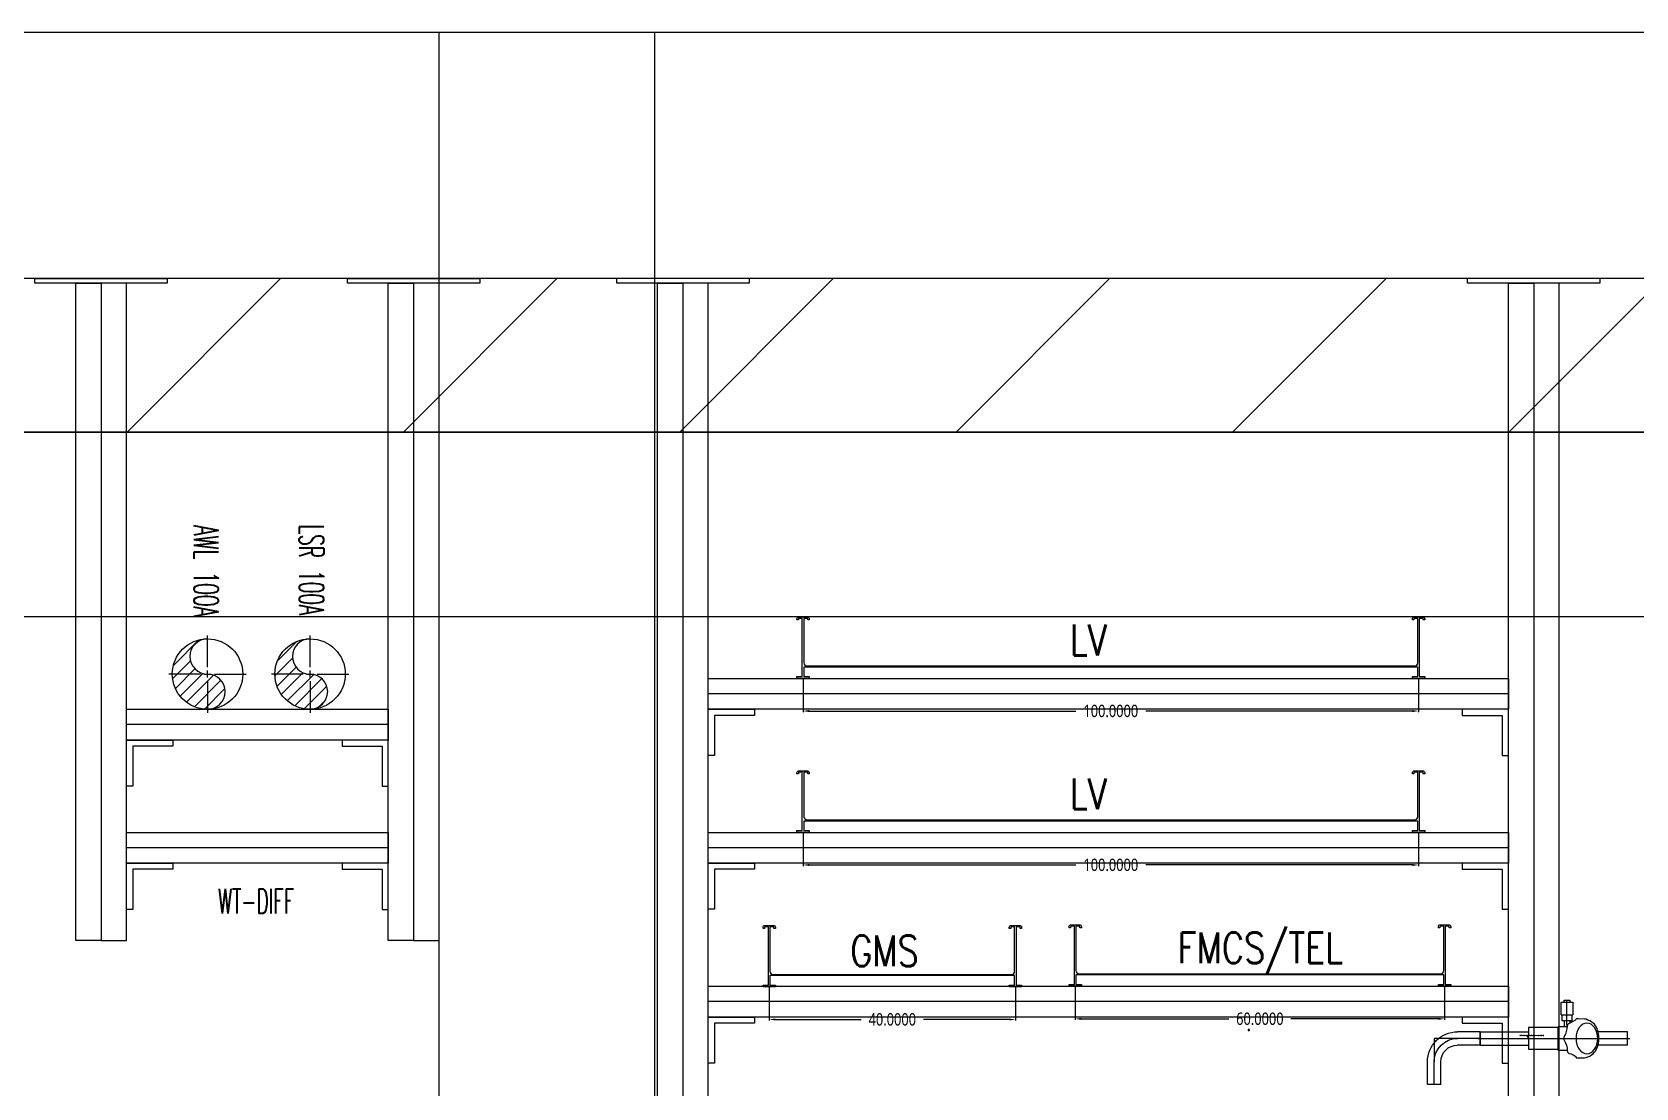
# Model space of a CAD drawing. Extents: x -3080 to 28500, y -1326 to 31609.
# Drawn here: x 21196.4 to 21457, y 26414.3 to 26585.8 of the extents above; entities that cross this region are included whole.
import ezdxf
from ezdxf.enums import TextEntityAlignment as Align
from ezdxf.xclip import XClip

# ---------------------------------------------------------------- set-up
doc = ezdxf.new("R2010")
doc.units = 0
doc.header["$LTSCALE"] = 100
doc.header["$XCLIPFRAME"] = 2
doc.linetypes.add('188K-SM-07-F10-MECH-CR PIPE-Y2257103$0$CENTER', pattern=[2, 1.25, -0.25, 0.25, -0.25])
for name, color, linetype in [('0-xref', 8, 'Continuous'), ('188K-SM-07-F10-MECH-CR PIPE-Y2257103$0$0-AP7P1-SM-08-BG_CDA', 6, 'Continuous'), ('188K-SM-07-F10-MECH-CR PIPE-Y2257103$0$0-FIRE', 1, 'Continuous'), ('188K-SM-07-F10-MECH-CR PIPE-Y2257103$0$0-hookupzoom', 4, 'Continuous'), ('188K-SM-07-F10-MECH-CR PIPE-Y2257103$0$0-LV', 6, 'Continuous'), ('188K-SM-07-F10-MECH-CR PIPE-Y2257103$0$0-txt', 3, 'Continuous'), ('188K-SM-07-F10-MECH-CR PIPE-Y2257103$0$0-WWT', 44, 'Continuous'), ('188K-SM-07-F10-MECH-CR PIPE-Y2257103$0$0-Y-CCD', 5, 'Continuous'), ('188K-SM-07-F10-MECH-CR PIPE-Y2257103$0$DIM', 3, 'Continuous'), ('188K-SM-07-F10-MECH-CR PIPE-Y2257103$0$SH-LINE-130', 2, 'Continuous'), ('188K-SM-07-F10-MECH-CR PIPE-Y2257103$0$UPW_PVDF', 7, 'Continuous'), ('188K-SM-07-F10-MECH-CR PIPE-Y2257103$0$X-S-FAB_SL ALL$0$BEAM-S', 2, 'Continuous')]:
    doc.layers.add(name, color=color, linetype=linetype)
doc.layers.add('188K-SM-07-F10-MECH-CR PIPE-Y2257103$0$Blcok.TXT', color=7, linetype='Continuous', plot=False)
doc.layers.add('188K-SM-07-F10-MECH-CR PIPE-Y2257103$0$Block.TXT', color=7, linetype='Continuous', plot=False)
doc.styles.add('188K-SM-07-F10-MECH-CR PIPE-Y2257103$0$AA-TXT', font='romans.shx', dxfattribs={"bigfont": 'chineset.shx'})
doc.styles.add('188K-SM-07-F10-MECH-CR PIPE-Y2257103$0$AP6A-SM-08-FNN-300-A(18)-BAY$0$15P6-SM-08-FNN-100-A(D)-UIS-TCM$0$aa-txt', font='simplex.shx', dxfattribs={"width": 0.8, "bigfont": 'CHINA.shx'})
doc.styles.add('188K-SM-07-F10-MECH-CR PIPE-Y2257103$0$Standard', font='', dxfattribs={"width": 0.8})
doc.styles.add('188K-SM-07-F10-MECH-CR PIPE-Y2257103$0$TXT', font='txt.shx', dxfattribs={"width": 0.55, "bigfont": 'chineset.shx'})
doc.styles.get('188K-SM-07-F10-MECH-CR PIPE-Y2257103$0$Standard').set_extended_font_data('Microsoft JhengHei')
doc.dimstyles.new('188K-SM-07-F10-MECH-CR PIPE-Y2257103$0$Standard', dxfattribs={"dimtxt": 0.18, "dimasz": 0.18, "dimexe": 0.18, "dimexo": 0.0625, "dimgap": 0.09, "dimtad": 0, "dimtih": 1, "dimtoh": 1, "dimdec": 4, "dimzin": 0, "dimdsep": 46, "dimtxsty": '188K-SM-07-F10-MECH-CR PIPE-Y2257103$0$Standard', "dimcen": 0.09, "dimadec": 0, "dimazin": 0, "dimtfac": 1, "dimtdec": 4, "dimtofl": 0, "dimtmove": 0, "dimatfit": 3, "dimfxl": 1, "dimtolj": 1, "dimtzin": 0, "dimarcsym": 0})

# ---------------------------------------------------------------- blocks, each defined once
blk = doc.blocks.new('*U1541')
at = {"color": 241}
blk.add_lwpolyline([(17.5, 50), (-17.5, 50), (-17.5, 337.5), (17.5, 337.5)], close=True, dxfattribs=at)
blk = doc.blocks.new('188K-SM-07-F10-MECH-CR PIPE-Y2257103$0$X-S-FAB_SL ALL')
at = {"color": 241}
for p, q in [((-2628.521, -72748.977), (19076.479, -72748.977)), ((-2628.521, -72788.977), (19076.479, -72788.977))]:
    blk.add_line(p, q, dxfattribs=at)
at = {"layer": '188K-SM-07-F10-MECH-CR PIPE-Y2257103$0$X-S-FAB_SL ALL$0$BEAM-S'}
blk.add_blockref('*U1541', (16806.479, -73086.477), dxfattribs=at)
blk = doc.blocks.new('*D1546')
at = {"layer": '188K-SM-07-F10-MECH-CR PIPE-Y2257103$0$DIM', "color": 0, "lineweight": -2, "transparency": 16777216}
for p, q in [((0, -0.06), (0, -5.47)), ((100, -0.06), (100, -5.47)), ((1, -5.29), (44.3, -5.29)), ((99, -5.29), (55.7, -5.29))]:
    blk.add_line(p, q, dxfattribs=at)
at = {"layer": '188K-SM-07-F10-MECH-CR PIPE-Y2257103$0$DIM', "color": 0, "transparency": 16777216}
for points in [[(1, -5.13), (1, -5.46), (0, -5.29)], [(99, -5.13), (99, -5.46), (100, -5.29)]]:
    blk.add_solid(points, dxfattribs=at)
at = {"layer": 'DefPoints', "color": 0, "transparency": 16777216}
for p in [(0, 0), (100, 0), (100, -5.29)]:
    blk.add_point(p, dxfattribs=at)
at = {"layer": '188K-SM-07-F10-MECH-CR PIPE-Y2257103$0$DIM', "color": 0, "transparency": 16777216, "insert": (50, -5.29), "char_height": 2, "attachment_point": 5, "style": '188K-SM-07-F10-MECH-CR PIPE-Y2257103$0$Standard'}
blk.add_mtext('\\A1;100.0000', dxfattribs=at)
blk = doc.blocks.new('*D1544')
at = {"layer": '188K-SM-07-F10-MECH-CR PIPE-Y2257103$0$DIM', "color": 0, "lineweight": -2, "transparency": 16777216}
for p, q in [((0, -0.06), (0, -5.47)), ((60, -0.06), (60, -5.47)), ((1, -5.29), (24.98, -5.29)), ((59, -5.29), (35.02, -5.29))]:
    blk.add_line(p, q, dxfattribs=at)
at = {"layer": '188K-SM-07-F10-MECH-CR PIPE-Y2257103$0$DIM', "color": 0, "transparency": 16777216}
for points in [[(1, -5.13), (1, -5.46), (0, -5.29)], [(59, -5.13), (59, -5.46), (60, -5.29)]]:
    blk.add_solid(points, dxfattribs=at)
at = {"layer": 'DefPoints', "color": 0, "transparency": 16777216}
for p in [(0, 0), (60, 0), (60, -5.29)]:
    blk.add_point(p, dxfattribs=at)
at = {"layer": '188K-SM-07-F10-MECH-CR PIPE-Y2257103$0$DIM', "color": 0, "transparency": 16777216, "insert": (30, -5.29), "char_height": 2, "attachment_point": 5, "style": '188K-SM-07-F10-MECH-CR PIPE-Y2257103$0$Standard'}
blk.add_mtext('\\A1;60.0000', dxfattribs=at)
blk = doc.blocks.new('*D272')
at = {"layer": '188K-SM-07-F10-MECH-CR PIPE-Y2257103$0$DIM', "color": 0, "lineweight": -2, "transparency": 16777216}
for p, q in [((0, -0.06), (0, -5.47)), ((40, -0.06), (40, -5.47)), ((1, -5.29), (14.94, -5.29)), ((39, -5.29), (25.06, -5.29))]:
    blk.add_line(p, q, dxfattribs=at)
at = {"layer": '188K-SM-07-F10-MECH-CR PIPE-Y2257103$0$DIM', "color": 0, "transparency": 16777216}
for points in [[(1, -5.13), (1, -5.46), (0, -5.29)], [(39, -5.13), (39, -5.46), (40, -5.29)]]:
    blk.add_solid(points, dxfattribs=at)
at = {"layer": 'DefPoints', "color": 0, "transparency": 16777216}
for p in [(0, 0), (40, 0), (40, -5.29)]:
    blk.add_point(p, dxfattribs=at)
at = {"layer": '188K-SM-07-F10-MECH-CR PIPE-Y2257103$0$DIM', "color": 0, "transparency": 16777216, "insert": (20, -5.29), "char_height": 2, "attachment_point": 5, "style": '188K-SM-07-F10-MECH-CR PIPE-Y2257103$0$Standard'}
blk.add_mtext('\\A1;40.0000', dxfattribs=at)
blk = doc.blocks.new('188K-SM-07-F10-MECH-CR PIPE-Y2257103$0$Bellow_15A_R')
at = {"color": 2, "linetype": '188K-SM-07-F10-MECH-CR PIPE-Y2257103$0$CENTER', "ltscale": 3}
blk.add_line((-8.24, 0), (16.48, 0), dxfattribs=at)
at = {"color": 0}
for p, q in [((-7.83, 1.08), (0, 1.08)), ((-7.83, 1.08), (-7.83, -1.08)), ((4.81, 1.8), (0, 1.8)), ((0, -1.8), (0, 1.8)), ((4.81, 1.9), (4.81, -1.9)), ((4.81, 1.9), (6.29, 1.9)), ((16.07, 1.08), (11.29, 1.08)), ((16.07, 1.08), (16.07, -1.08)), ((-7.83, -1.08), (0, -1.08)), ((4.81, -1.8), (0, -1.8)), ((6.28, -1.9), (4.81, -1.9)), ((16.07, -1.08), (11.29, -1.08))]:
    blk.add_line(p, q, dxfattribs=at)
blk.add_lwpolyline([(11.13, -1.55, -0.129678), (10.5, -2.5, -0.076709), (9.35, -3.11), (9.11, -3.14), (8.07, -3.17, -0.111401), (7.8, -3.16, 0.105556), (6.58, -2.45, -0.110801), (6.28, -2.02, 0.124714), (5.78, -0.3, -0.093313), (5.78, 0.3, 0.191988), (6.28, 2.02, -0.199243), (6.58, 2.45, 0.232869), (7.8, 3.16, -0.069384), (8.07, 3.17), (9.11, 3.14), (9.35, 3.11, -0.093734), (10.5, 2.49, -0.099389), (11.13, 1.55, -0.039332), (11.36, 0.8, -0.090181), (11.36, -0.8, -0.048841)], format="xyb", close=True, dxfattribs=at)
blk.add_ellipse((9.49, 0), major_axis=(0, -2.49), ratio=0.70911, dxfattribs=at)
blk = doc.blocks.new('*U1609')
at = {"color": 0}
for p, q in [((5.81, -2.88), (5.81, -1.9)), ((6.7, -2.88), (6.7, -2.49)), ((5.3, -3.84), (5.33, -3.82)), ((5.33, -3.82), (7.18, -3.82)), ((5.46, -3.5), (5.46, -3.5)), ((7.05, -2.88), (7.04, -2.88)), ((7.04, -3.5), (7.05, -3.5)), ((7.21, -3.84), (7.18, -3.82))]:
    blk.add_line(p, q, dxfattribs=at)
at = {"color": 2, "linetype": '188K-SM-07-F10-MECH-CR PIPE-Y2257103$0$CENTER'}
blk.add_line((6.25, -2.15), (6.25, -6.29), dxfattribs=at)
at = {"color": 0}
for points in [[(5.3, -3.83), (5.3, -5.88), (7.21, -5.88), (7.21, -3.83)], [(7.05, -3.82), (7.04, -2.88), (5.46, -2.88), (5.46, -2.88), (5.46, -3.82)], [(5.81, -5.88), (5.81, -6.2), (6.7, -6.2), (6.7, -5.88)]]:
    blk.add_lwpolyline(points, dxfattribs=at)
blk.add_blockref('188K-SM-07-F10-MECH-CR PIPE-Y2257103$0$Bellow_15A_R', (0, 0), dxfattribs=at)
at = {"layer": '188K-SM-07-F10-MECH-CR PIPE-Y2257103$0$Blcok.TXT', "color": 0, "style": '188K-SM-07-F10-MECH-CR PIPE-Y2257103$0$TXT', "width": 0.6}
for tag, p in [('進吹氣口', (-0.18, -0.29)), ('管徑', (-0.18, -0.41)), ('氣種', (-0.18, -0.54))]:
    blk.add_attdef(tag, p, '', height=0.1, dxfattribs=at)
blk = doc.blocks.new('*U1617')
at = {"color": 0}
for p, q in [((-2.23, -28.92), (-5.92, -28.92)), ((-2.23, -31.09), (-5.92, -31.09)), ((-2.23, -31.09), (-2.23, -28.92)), ((-10.81, -37.5), (-10.81, -33.81)), ((-8.65, -37.5), (-8.65, -33.81)), ((-10.81, -37.5), (-8.65, -37.5))]:
    blk.add_line(p, q, dxfattribs=at)
at = {"color": 1}
for p, q in [((-2.23, -30), (-5.92, -30)), ((-9.73, -37.5), (-9.73, -33.81))]:
    blk.add_line(p, q, dxfattribs=at)
at = {"color": 0}
for radius in [4.89, 2.73]:
    blk.add_arc((-5.92, -33.81), radius, 90, 180, dxfattribs=at)
at = {"color": 1}
blk.add_arc((-5.92, -33.81), 3.81, 90, 180, dxfattribs=at)
at = {"layer": 'DefPoints'}
blk.add_lwpolyline([(-9.73, -33.81), (-9.73, -30), (-5.92, -30)], dxfattribs=at)
blk = doc.blocks.new('*U258')
h = blk.add_hatch()
h.set_pattern_fill('ANSI31', color=1, scale=11.43, style=0)
h.set_pattern_definition([(45, (0, 0), (-1.01028, 1.01028), [])])
h.paths.add_polyline_path([(0, 5.72, 0.414214), (-5.72, 0, 0.414214), (0, -5.72, 1), (0, 0, -1)])
at = {"color": 1}
for p, q in [((0, 1.14), (0, 6.29)), ((-1.14, 0), (-6.29, 0)), ((-0.57, 0), (0.57, 0)), ((0, -0.57), (0, 0.57)), ((1.14, 0), (6.29, 0)), ((0, -1.14), (0, -6.29))]:
    blk.add_line(p, q, dxfattribs=at)
blk.add_circle((0, 0), 5.72)
for centre, start, end in [((0, 2.86), 90, 270), ((0, -2.86), 270, 90)]:
    blk.add_arc(centre, 2.86, start, end, dxfattribs=at)
at = {"style": '188K-SM-07-F10-MECH-CR PIPE-Y2257103$0$AP6A-SM-08-FNN-300-A(18)-BAY$0$15P6-SM-08-FNN-100-A(D)-UIS-TCM$0$aa-txt', "width": 0.8, "flags": 1}
blk.add_attdef('高度(cm)', (0.02, 0.14), '', height=0.2, dxfattribs=at)
blk = doc.blocks.new('188K-SM-07-F10-MECH-CR PIPE-Y2257103$0$WWT-DIFF')
at = {"layer": '188K-SM-07-F10-MECH-CR PIPE-Y2257103$0$SH-LINE-130', "ltscale": 0.1}
for p, q in [((21252.98, -72861.48), (21210.46, -72861.48)), ((21252.98, -72881.48), (21210.46, -72881.48))]:
    blk.add_line(p, q, dxfattribs=at)
for points in [[(21217.08, -72789.78), (21195.58, -72789.78), (21195.58, -72788.98), (21217.08, -72788.98)], [(21202.2, -72896.53), (21202.2, -72789.78), (21206.33, -72789.78), (21206.33, -72896.53)], [(21210.46, -72896.53), (21210.46, -72789.78), (21206.33, -72789.78), (21206.33, -72896.53)], [(21267.86, -72789.78), (21246.36, -72789.78), (21246.36, -72788.98), (21267.86, -72788.98)], [(21252.98, -72896.53), (21252.98, -72789.78), (21257.11, -72789.78), (21257.11, -72896.53)], [(21261.24, -72896.53), (21261.24, -72789.78), (21257.11, -72789.78), (21257.11, -72896.53)], [(21252.98, -72863.98), (21210.46, -72863.98), (21210.46, -72858.98), (21252.98, -72858.98)], [(21210.46, -72863.98), (21217.96, -72863.98), (21217.96, -72864.98), (21211.46, -72864.98), (21211.46, -72871.48), (21210.46, -72871.48)], [(21252.98, -72863.98), (21245.48, -72863.98), (21245.48, -72864.98), (21251.98, -72864.98), (21251.98, -72871.48), (21252.98, -72871.48)], [(21252.98, -72883.98), (21210.46, -72883.98), (21210.46, -72878.98), (21252.98, -72878.98)], [(21210.46, -72883.98), (21217.96, -72883.98), (21217.96, -72884.98), (21211.46, -72884.98), (21211.46, -72891.48), (21210.46, -72891.48)], [(21252.98, -72883.98), (21245.48, -72883.98), (21245.48, -72884.98), (21251.98, -72884.98), (21251.98, -72891.48), (21252.98, -72891.48)]]:
    blk.add_lwpolyline(points, close=True, dxfattribs=at)
at = {"layer": '188K-SM-07-F10-MECH-CR PIPE-Y2257103$0$0-WWT'}
for p in [(21223.62, -72853.26), (21240.28, -72853.26)]:
    blk.add_blockref('*U258', p, dxfattribs=at)
at = {"layer": '188K-SM-07-F10-MECH-CR PIPE-Y2257103$0$0-txt', "style": '188K-SM-07-F10-MECH-CR PIPE-Y2257103$0$TXT', "width": 0.55}
blk.add_text('LSR 100A', height=4, rotation=270, dxfattribs=at).set_placement((21238.52, -72828.95))
blk.add_text('WT-DIFF', height=4, dxfattribs=at).set_placement((21225.34, -72892.16))
at = {"layer": '188K-SM-07-F10-MECH-CR PIPE-Y2257103$0$0-txt', "linetype": 'Continuous', "lineweight": 0, "insert": (21225.39, -72829.1), "char_height": 4, "attachment_point": 1, "rotation": 270, "style": '188K-SM-07-F10-MECH-CR PIPE-Y2257103$0$TXT'}
blk.add_mtext('\\A1;AWL 100A', dxfattribs=at)
blk = doc.blocks.new('*U1545')
blk.add_lwpolyline([(0.12, 1.84), (0.12, 0.3), (1, 0.3), (1, 0), (-1, 0), (-1, 0.3), (-0.12, 0.3), (-0.12, 9.76), (-0.66, 9.76, 0.414213562), (-0.76, 9.66), (-0.76, 9.5), (-1, 9.5), (-1, 9.66, -0.414213562), (-0.66, 10), (0.66, 10, -0.414213562), (1, 9.66), (1, 9.5), (0.76, 9.5), (0.76, 9.66, 0.414213562), (0.66, 9.76), (0.12, 9.76), (0.12, 2.54, 0.414213562), (0.62, 2.04), (99.38, 2.04, 0.414213562), (99.88, 2.54), (99.88, 9.76), (99.34, 9.76, 0.414213562), (99.24, 9.66), (99.24, 9.5), (99, 9.5), (99, 9.66, -0.414213562), (99.34, 10), (100.66, 10, -0.414213562), (101, 9.66), (101, 9.5), (100.76, 9.5), (100.76, 9.66, 0.414213562), (100.66, 9.76), (100.12, 9.76), (100.12, 0.3), (101, 0.3), (101, 0), (99, 0), (99, 0.3), (99.88, 0.3), (99.88, 1.84)], format="xyb", close=True)
at = {"layer": '188K-SM-07-F10-MECH-CR PIPE-Y2257103$0$DIM'}
dim = blk.add_linear_dim(base=(100, -5.29392), p1=(0, 0), p2=(100, 0), dimstyle='188K-SM-07-F10-MECH-CR PIPE-Y2257103$0$Standard', override={"dimtxt": 2, "dimasz": 1, "dimfxl": 0.1}, dxfattribs=at)
dim.commit()
dim.dimension.update_dxf_attribs({"geometry": '*D1546', "text_midpoint": (50, -5.29392)})
blk = doc.blocks.new('*U1543')
blk.add_lwpolyline([(0.12, 1.84), (0.12, 0.3), (1, 0.3), (1, 0), (-1, 0), (-1, 0.3), (-0.12, 0.3), (-0.12, 9.76), (-0.66, 9.76, 0.414213562), (-0.76, 9.66), (-0.76, 9.5), (-1, 9.5), (-1, 9.66, -0.414213562), (-0.66, 10), (0.66, 10, -0.414213562), (1, 9.66), (1, 9.5), (0.76, 9.5), (0.76, 9.66, 0.414213562), (0.66, 9.76), (0.12, 9.76), (0.12, 2.54, 0.414213562), (0.62, 2.04), (59.38, 2.04, 0.414213562), (59.88, 2.54), (59.88, 9.76), (59.34, 9.76, 0.414213562), (59.24, 9.66), (59.24, 9.5), (59, 9.5), (59, 9.66, -0.414213562), (59.34, 10), (60.66, 10, -0.414213562), (61, 9.66), (61, 9.5), (60.76, 9.5), (60.76, 9.66, 0.414213562), (60.66, 9.76), (60.12, 9.76), (60.12, 0.3), (61, 0.3), (61, 0), (59, 0), (59, 0.3), (59.88, 0.3), (59.88, 1.84)], format="xyb", close=True)
at = {"layer": '188K-SM-07-F10-MECH-CR PIPE-Y2257103$0$DIM'}
dim = blk.add_linear_dim(base=(60, -5.29392), p1=(0, 0), p2=(60, 0), dimstyle='188K-SM-07-F10-MECH-CR PIPE-Y2257103$0$Standard', override={"dimtxt": 2, "dimasz": 1, "dimfxl": 0.1}, dxfattribs=at)
dim.commit()
dim.dimension.update_dxf_attribs({"geometry": '*D1544', "text_midpoint": (30, -5.29392)})
blk = doc.blocks.new('*U271')
blk.add_lwpolyline([(0.12, 1.84), (0.12, 0.3), (1, 0.3), (1, 0), (-1, 0), (-1, 0.3), (-0.12, 0.3), (-0.12, 9.76), (-0.66, 9.76, 0.414213562), (-0.76, 9.66), (-0.76, 9.5), (-1, 9.5), (-1, 9.66, -0.414213562), (-0.66, 10), (0.66, 10, -0.414213562), (1, 9.66), (1, 9.5), (0.76, 9.5), (0.76, 9.66, 0.414213562), (0.66, 9.76), (0.12, 9.76), (0.12, 2.54, 0.414213562), (0.62, 2.04), (39.38, 2.04, 0.414213562), (39.88, 2.54), (39.88, 9.76), (39.34, 9.76, 0.414213562), (39.24, 9.66), (39.24, 9.5), (39, 9.5), (39, 9.66, -0.414213562), (39.34, 10), (40.66, 10, -0.414213562), (41, 9.66), (41, 9.5), (40.76, 9.5), (40.76, 9.66, 0.414213562), (40.66, 9.76), (40.12, 9.76), (40.12, 0.3), (41, 0.3), (41, 0), (39, 0), (39, 0.3), (39.88, 0.3), (39.88, 1.84)], format="xyb", close=True)
at = {"layer": '188K-SM-07-F10-MECH-CR PIPE-Y2257103$0$DIM'}
dim = blk.add_linear_dim(base=(40, -5.29392), p1=(0, 0), p2=(40, 0), dimstyle='188K-SM-07-F10-MECH-CR PIPE-Y2257103$0$Standard', override={"dimtxt": 2, "dimasz": 1, "dimfxl": 0.1}, dxfattribs=at)
dim.commit()
dim.dimension.update_dxf_attribs({"geometry": '*D272', "text_midpoint": (20, -5.29392)})
blk = doc.blocks.new('188K-SM-07-F10-MECH-CR PIPE-Y2257103')
at = {"layer": '188K-SM-07-F10-MECH-CR PIPE-Y2257103$0$0-FIRE'}
h = blk.add_hatch(dxfattribs=at)
h.set_pattern_fill('ANSI31', color=256, scale=10)
h.set_pattern_definition([(45, (0, 99332.263), (-22.45064, 22.45064), [])])
h.paths.add_polyline_path([(23550, 26520.786), (1845, 26520.786), (1845, 26545.786), (23550, 26545.786)])
blk.add_lwpolyline([(23550, 26520.786), (1845, 26520.786), (1845, 26545.786), (23550, 26545.786)], close=True, dxfattribs=at)
at = {"layer": '188K-SM-07-F10-MECH-CR PIPE-Y2257103$0$0-hookupzoom'}
blk.add_lwpolyline([(23550, 26490.786), (1845, 26490.786), (1845, 26520.786), (23550, 26520.786)], close=True, dxfattribs=at)
ref = blk.add_blockref('188K-SM-07-F10-MECH-CR PIPE-Y2257103$0$X-S-FAB_SL ALL', (4473.521, 99334.763))
XClip(ref).set_block_clipping_path([(-7553.4648570136, -75341.9369645483), (24026.2025623869, -67725.7696244382)])
at = {"layer": '188K-SM-07-F10-MECH-CR PIPE-Y2257103$0$SH-LINE-130', "ltscale": 0.1}
for p, q in [((21436.24, 26478.286), (21306.24, 26478.286)), ((21436.24, 26453.286), (21306.24, 26453.286)), ((21436.24, 26428.286), (21306.24, 26428.286))]:
    blk.add_line(p, q, dxfattribs=at)
for points in [[(21312.86, 26544.986), (21291.36, 26544.986), (21291.36, 26545.786), (21312.86, 26545.786)], [(21451.12, 26544.986), (21429.62, 26544.986), (21429.62, 26545.786), (21451.12, 26545.786)], [(21297.98, 26320.786), (21297.98, 26544.986), (21302.11, 26544.986), (21302.11, 26320.786)], [(21306.24, 26320.786), (21306.24, 26544.986), (21302.11, 26544.986), (21302.11, 26320.786)], [(21436.24, 26320.786), (21436.24, 26544.986), (21440.37, 26544.986), (21440.37, 26320.786)], [(21444.5, 26320.786), (21444.5, 26544.986), (21440.37, 26544.986), (21440.37, 26320.786)], [(21436.24, 26475.786), (21306.24, 26475.786), (21306.24, 26480.786), (21436.24, 26480.786)], [(21306.24, 26475.786), (21313.74, 26475.786), (21313.74, 26474.786), (21307.24, 26474.786), (21307.24, 26468.286), (21306.24, 26468.286)], [(21436.24, 26475.786), (21428.74, 26475.786), (21428.74, 26474.786), (21435.24, 26474.786), (21435.24, 26468.286), (21436.24, 26468.286)], [(21436.24, 26450.786), (21306.24, 26450.786), (21306.24, 26455.786), (21436.24, 26455.786)], [(21306.24, 26450.786), (21313.74, 26450.786), (21313.74, 26449.786), (21307.24, 26449.786), (21307.24, 26443.286), (21306.24, 26443.286)], [(21436.24, 26450.786), (21428.74, 26450.786), (21428.74, 26449.786), (21435.24, 26449.786), (21435.24, 26443.286), (21436.24, 26443.286)], [(21436.24, 26425.786), (21306.24, 26425.786), (21306.24, 26430.786), (21436.24, 26430.786)], [(21306.24, 26425.786), (21313.74, 26425.786), (21313.74, 26424.786), (21307.24, 26424.786), (21307.24, 26418.286), (21306.24, 26418.286)], [(21436.24, 26425.786), (21428.74, 26425.786), (21428.74, 26424.786), (21435.24, 26424.786), (21435.24, 26418.286), (21436.24, 26418.286)]]:
    blk.add_lwpolyline(points, close=True, dxfattribs=at)
blk.add_blockref('188K-SM-07-F10-MECH-CR PIPE-Y2257103$0$WWT-DIFF', (1.264, 99334.763))
at = {"layer": '188K-SM-07-F10-MECH-CR PIPE-Y2257103$0$0-AP7P1-SM-08-BG_CDA'}
ref = blk.add_blockref('*U1609', (21439.506, 26422.313), dxfattribs=dict(at, xscale=-1, rotation=180))
ref.add_attrib('進吹氣口', 'IOPP', (21439.531, 26422.604), dxfattribs={"layer": '188K-SM-07-F10-MECH-CR PIPE-Y2257103$0$Blcok.TXT', "color": 0, "height": 0.1, "rotation": 180, "style": '188K-SM-07-F10-MECH-CR PIPE-Y2257103$0$TXT', "width": 0.6})
ref.add_attrib('管徑', '15A', (21439.471, 26422.728), dxfattribs={"layer": '188K-SM-07-F10-MECH-CR PIPE-Y2257103$0$Blcok.TXT', "color": 0, "height": 0.1, "rotation": 180, "style": '188K-SM-07-F10-MECH-CR PIPE-Y2257103$0$TXT', "width": 0.6})
ref.add_attrib('氣種', '188K-SM-07-F10-MECH-CR PIPE-Y2257103$0$0-AP7P1-SM-08-BG_CDA', (21442.001, 26422.851), dxfattribs={"layer": '188K-SM-07-F10-MECH-CR PIPE-Y2257103$0$Blcok.TXT', "color": 0, "height": 0.1, "rotation": 180, "style": '188K-SM-07-F10-MECH-CR PIPE-Y2257103$0$TXT', "width": 0.6})
ref = blk.add_blockref('*U1617', (21394.174, 26412.583), dxfattribs=dict(at, xscale=-1, rotation=90))
ref.add_attrib('氣種', 'CHW', (21393.975, 26423.739), dxfattribs={"layer": '188K-SM-07-F10-MECH-CR PIPE-Y2257103$0$Block.TXT', "height": 0.1, "style": '188K-SM-07-F10-MECH-CR PIPE-Y2257103$0$TXT', "width": 0.6})
ref.add_attrib('管徑', '250A', (21393.945, 26423.551), dxfattribs={"layer": '188K-SM-07-F10-MECH-CR PIPE-Y2257103$0$Block.TXT', "height": 0.1, "style": '188K-SM-07-F10-MECH-CR PIPE-Y2257103$0$TXT', "width": 0.6})
at = {"layer": '188K-SM-07-F10-MECH-CR PIPE-Y2257103$0$0-LV', "color": 5}
for p in [(21321.64, 26480.786), (21321.64, 26455.786)]:
    blk.add_blockref('*U1545', p, dxfattribs=at)
at = {"layer": '188K-SM-07-F10-MECH-CR PIPE-Y2257103$0$0-Y-CCD', "color": 5}
for name, p in [('*U271', (21316.141, 26430.684)), ('*U1543', (21365.861, 26430.786))]:
    blk.add_blockref(name, p, dxfattribs=at)
at = {"layer": '188K-SM-07-F10-MECH-CR PIPE-Y2257103$0$UPW_PVDF', "style": '188K-SM-07-F10-MECH-CR PIPE-Y2257103$0$AA-TXT', "width": 0.8}
for s, p in [('LV', (21365.01, 26487.044)), ('LV', (21365.01, 26462.044)), ('GMS', (21329.299, 26436.542)), ('FMCS/TEL', (21382.497, 26437.044))]:
    blk.add_text(s, height=5, dxfattribs=at).set_placement(p, align=Align.MIDDLE_LEFT)

msp = doc.modelspace()

# ---------------------------------------------------------------- block references
at = {"layer": '0-xref'}
msp.add_blockref('188K-SM-07-F10-MECH-CR PIPE-Y2257103', (0, 0), dxfattribs=at)

doc.saveas('drawing.dxf')
